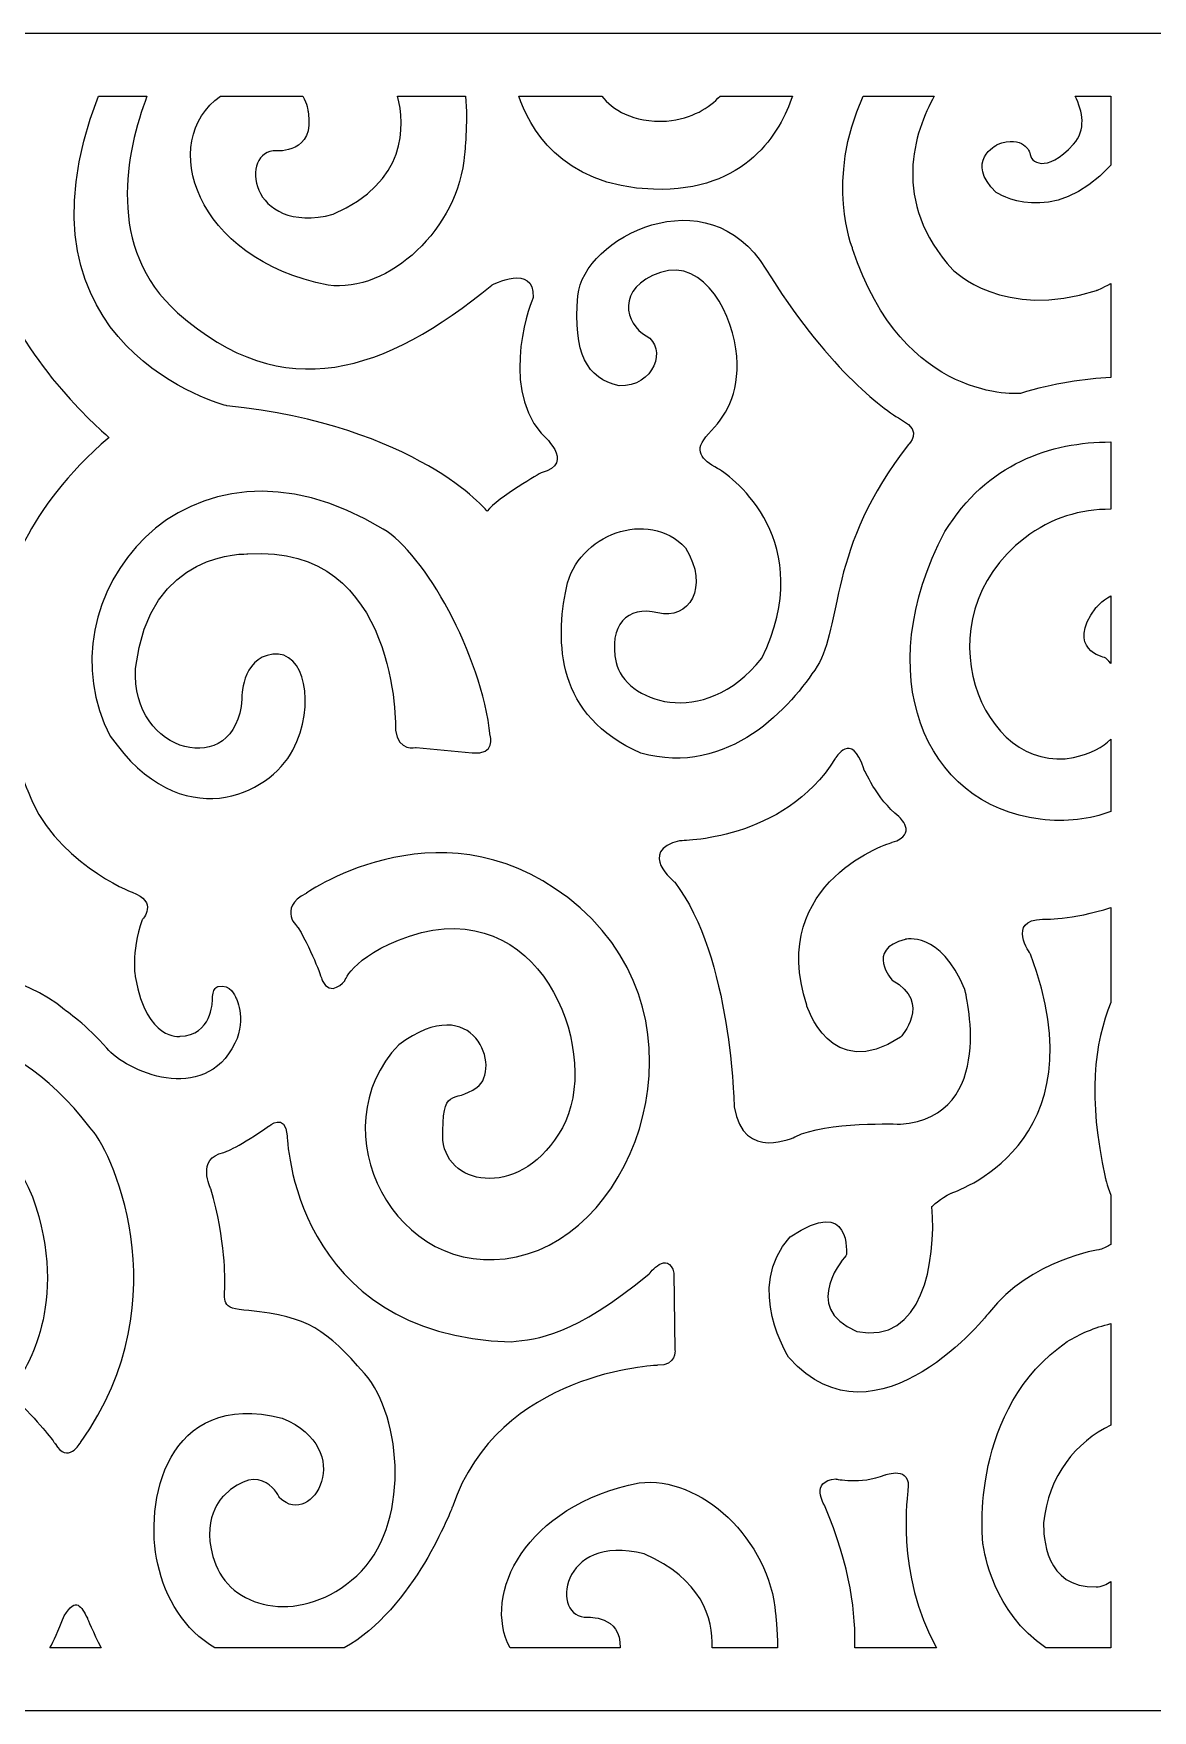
# Model space of a CAD drawing. Header units: centimetres. Extents: x -27.5 to -6.6, y -9.5 to -4.5.
# Drawn here: x -23.783 to -20.461, y -9.5 to -4.522 of the extents above; entities that cross this region are included whole.
import ezdxf

# ---------------------------------------------------------------- set-up
doc = ezdxf.new("R2010")
doc.units = ezdxf.units.CM
doc.header["$MEASUREMENT"] = 0
doc.layers.add('layer 1', color=7, linetype='Continuous')

msp = doc.modelspace()

# ---------------------------------------------------------------- linework, layer by layer
at = {"layer": 'layer 1', "color": 250}
for points, knots in [([(-27.5, -4.52225), (-27.5, -4.52225), (-20.5229, -4.52225), (-20.5229, -4.52225), (-20.5229, -4.52225), (-20.5229, -4.52225), (-13.5458, -4.52225), (-13.5458, -4.52225), (-13.5458, -4.52225), (-13.5458, -4.52225), (-13.5458, -4.52225), (-13.5458, -4.52225), (-13.5458, -4.52225), (-13.5458, -4.52225), (-6.5687, -4.52225), (-6.5687, -4.52225), (-6.5687, -4.52225), (-6.5687, -4.52225), (-6.5687, -9.5), (-6.5687, -9.5), (-6.5687, -9.5), (-6.5687, -9.5), (-13.5458, -9.5), (-13.5458, -9.5), (-13.5458, -9.5), (-13.5458, -9.5), (-13.5458, -9.5), (-13.5458, -9.5), (-13.5458, -9.5), (-13.5458, -9.5), (-20.5229, -9.5), (-20.5229, -9.5), (-20.5229, -9.5), (-20.5229, -9.5), (-27.5, -9.5), (-27.5, -9.5), (-27.5, -9.5), (-27.5, -9.5), (-27.5, -4.52225), (-27.5, -4.52225)], [0, 0, 0, 0, 0.0909091, 0.0909091, 0.0909091, 0.0909091, 0.1818182, 0.1818182, 0.1818182, 0.1818182, 0.2727273, 0.2727273, 0.2727273, 0.2727273, 0.3636364, 0.3636364, 0.3636364, 0.3636364, 0.4545455, 0.4545455, 0.4545455, 0.4545455, 0.5454545, 0.5454545, 0.5454545, 0.5454545, 0.6363636, 0.6363636, 0.6363636, 0.6363636, 0.7272727, 0.7272727, 0.7272727, 0.7272727, 0.8181818, 0.8181818, 0.8181818, 0.8181818, 1, 1, 1, 1]), ([(-23.58961, -4.70776), (-23.87836, -5.45586), (-23.2089, -5.62712), (-23.2089, -5.62712), (-23.2089, -5.62712), (-22.64354, -5.68601), (-22.43625, -5.93967), (-22.43625, -5.93967), (-22.43625, -5.93967), (-22.40327, -5.8989), (-22.27606, -5.82643), (-22.27606, -5.82643), (-22.27606, -5.82643), (-22.1677, -5.79925), (-22.27606, -5.70866), (-22.27606, -5.70866), (-22.27606, -5.70866), (-22.40327, -5.55918), (-22.29962, -5.30551), (-22.29962, -5.30551), (-22.29962, -5.30551), (-22.29491, -5.20133), (-22.42211, -5.26927), (-22.42211, -5.26927), (-22.42211, -5.26927), (-22.73777, -5.52747), (-23.03929, -5.63165), (-23.35495, -5.35081), (-23.35495, -5.35081), (-23.5698, -5.15966), (-23.50746, -4.87201), (-23.44573, -4.70776), (-23.44573, -4.70776), (-23.44573, -4.70776), (-23.58961, -4.70776), (-23.58961, -4.70776)], [0, 0, 0, 0, 0.1, 0.1, 0.1, 0.1, 0.2, 0.2, 0.2, 0.2, 0.3, 0.3, 0.3, 0.3, 0.4, 0.4, 0.4, 0.4, 0.5, 0.5, 0.5, 0.5, 0.6, 0.6, 0.6, 0.6, 0.7, 0.7, 0.7, 0.7, 0.8, 0.8, 0.8, 0.8, 1, 1, 1, 1]), ([(-23.22713, -4.70776), (-23.415, -4.84031), (-23.30511, -5.19139), (-22.90841, -5.26944), (-22.90841, -5.26944), (-22.72784, -5.29329), (-22.5197, -5.10118), (-22.50316, -4.87991), (-22.50316, -4.87991), (-22.50316, -4.87991), (-22.49259, -4.78883), (-22.50035, -4.70776), (-22.50035, -4.70776), (-22.50035, -4.70776), (-22.70175, -4.70776), (-22.70175, -4.70776), (-22.70175, -4.70776), (-22.67941, -4.79581), (-22.67241, -4.96255), (-22.89325, -5.05878), (-22.89325, -5.05878), (-23.14549, -5.1237), (-23.17306, -4.86534), (-23.06141, -4.87064), (-23.06141, -4.87064), (-23.06141, -4.87064), (-22.94424, -4.87991), (-22.96768, -4.75272), (-22.96768, -4.75272), (-22.96768, -4.75272), (-22.97038, -4.73097), (-22.98305, -4.70776), (-22.98305, -4.70776), (-22.98305, -4.70776), (-23.22713, -4.70776), (-23.22713, -4.70776)], [0, 0, 0, 0, 0.1, 0.1, 0.1, 0.1, 0.2, 0.2, 0.2, 0.2, 0.3, 0.3, 0.3, 0.3, 0.4, 0.4, 0.4, 0.4, 0.5, 0.5, 0.5, 0.5, 0.6, 0.6, 0.6, 0.6, 0.7, 0.7, 0.7, 0.7, 0.8, 0.8, 0.8, 0.8, 1, 1, 1, 1]), ([(-22.34205, -4.70776), (-22.31361, -4.79453), (-22.22104, -4.97555), (-21.94231, -4.98448), (-21.94231, -4.98448), (-21.66616, -4.99332), (-21.56521, -4.81415), (-21.52968, -4.70776), (-21.52968, -4.70776), (-21.52968, -4.70776), (-21.74469, -4.70776), (-21.74469, -4.70776), (-21.74469, -4.70776), (-21.77649, -4.7423), (-21.82633, -4.77494), (-21.90314, -4.78212), (-21.90314, -4.78212), (-22.00618, -4.78683), (-22.06374, -4.74784), (-22.09553, -4.70776), (-22.09553, -4.70776), (-22.09553, -4.70776), (-22.34205, -4.70776), (-22.34205, -4.70776)], [0, 0, 0, 0, 0.1428571, 0.1428571, 0.1428571, 0.1428571, 0.2857143, 0.2857143, 0.2857143, 0.2857143, 0.4285714, 0.4285714, 0.4285714, 0.4285714, 0.5714286, 0.5714286, 0.5714286, 0.5714286, 0.7142857, 0.7142857, 0.7142857, 0.7142857, 1, 1, 1, 1]), ([(-21.31984, -4.70776), (-21.43387, -4.95972), (-21.35107, -5.16086), (-21.35107, -5.16086), (-21.35107, -5.16086), (-21.20031, -5.62289), (-20.85325, -5.59043), (-20.85325, -5.59043), (-20.85325, -5.59043), (-20.75314, -5.56058), (-20.66198, -5.54746), (-20.58474, -5.54327), (-20.58474, -5.54327), (-20.58474, -5.54327), (-20.58474, -5.2639), (-20.58474, -5.2639), (-20.58474, -5.2639), (-20.61015, -5.27914), (-20.6271, -5.28467), (-20.6271, -5.28467), (-20.6271, -5.28467), (-20.90272, -5.37527), (-21.05348, -5.22352), (-21.05348, -5.22352), (-21.05348, -5.22352), (-21.24001, -5.02156), (-21.16641, -4.81156), (-21.10889, -4.70776), (-21.10889, -4.70776), (-21.10889, -4.70776), (-21.31984, -4.70776), (-21.31984, -4.70776)], [0, 0, 0, 0, 0.1111111, 0.1111111, 0.1111111, 0.1111111, 0.2222222, 0.2222222, 0.2222222, 0.2222222, 0.3333333, 0.3333333, 0.3333333, 0.3333333, 0.4444444, 0.4444444, 0.4444444, 0.4444444, 0.5555556, 0.5555556, 0.5555556, 0.5555556, 0.6666667, 0.6666667, 0.6666667, 0.6666667, 0.7777778, 0.7777778, 0.7777778, 0.7777778, 1, 1, 1, 1]), ([(-20.69004, -4.70776), (-20.6684, -4.7535), (-20.65686, -4.80915), (-20.69542, -4.85093), (-20.69542, -4.85093), (-20.7783, -4.94074), (-20.82395, -4.90386), (-20.82488, -4.87653), (-20.82488, -4.87653), (-20.82488, -4.87653), (-20.84274, -4.82103), (-20.92221, -4.8519), (-20.92221, -4.8519), (-20.92221, -4.8519), (-21.02098, -4.90222), (-20.92465, -4.99411), (-20.92465, -4.99411), (-20.92465, -4.99411), (-20.75978, -5.10365), (-20.58474, -4.91341), (-20.58474, -4.91341), (-20.58474, -4.91341), (-20.58474, -4.70776), (-20.58474, -4.70776), (-20.58474, -4.70776), (-20.58474, -4.70776), (-20.69004, -4.70776), (-20.69004, -4.70776)], [0, 0, 0, 0, 0.125, 0.125, 0.125, 0.125, 0.25, 0.25, 0.25, 0.25, 0.375, 0.375, 0.375, 0.375, 0.5, 0.5, 0.5, 0.5, 0.625, 0.625, 0.625, 0.625, 0.75, 0.75, 0.75, 0.75, 1, 1, 1, 1]), ([(-21.18488, -5.74201), (-21.18488, -5.74201), (-21.14311, -5.70236), (-21.20278, -5.67064), (-21.20278, -5.67064), (-21.26246, -5.63891), (-21.43553, -5.50409), (-21.60859, -5.22124), (-21.60859, -5.22124), (-21.78165, -4.93839), (-22.15165, -5.12872), (-22.16657, -5.30055), (-22.16657, -5.30055), (-22.18149, -5.47237), (-22.13972, -5.54639), (-22.04424, -5.56754), (-22.04424, -5.56754), (-21.9398, -5.57283), (-21.90101, -5.45387), (-21.96367, -5.4195), (-21.96367, -5.4195), (-22.02633, -5.38514), (-22.05617, -5.27675), (-21.9219, -5.23182), (-21.9219, -5.23182), (-21.78762, -5.18688), (-21.70407, -5.36399), (-21.69512, -5.4803), (-21.69512, -5.4803), (-21.68617, -5.59662), (-21.73093, -5.66006), (-21.77867, -5.71029), (-21.77867, -5.71029), (-21.82641, -5.76051), (-21.79956, -5.78695), (-21.75182, -5.81338), (-21.75182, -5.81338), (-21.70407, -5.83982), (-21.45343, -6.03279), (-21.62053, -6.37645), (-21.62053, -6.37645), (-21.79657, -6.59586), (-22.02932, -6.50069), (-22.05319, -6.38966), (-22.05319, -6.38966), (-22.07706, -6.27864), (-22.02036, -6.21916), (-21.92936, -6.24163), (-21.92936, -6.24163), (-21.83835, -6.2641), (-21.7742, -6.16761), (-21.8473, -6.04865), (-21.8473, -6.04865), (-21.9577, -5.93102), (-22.16807, -6.009), (-22.20089, -6.16761), (-22.20089, -6.16761), (-22.23371, -6.32622), (-22.23222, -6.5496), (-21.98008, -6.65798), (-21.98008, -6.65798), (-21.71899, -6.732), (-21.53101, -6.51787), (-21.45641, -6.40024), (-21.45641, -6.40024), (-21.38182, -6.2826), (-21.42657, -6.04733), (-21.18488, -5.74201)], [0, 0, 0, 0, 0.0555556, 0.0555556, 0.0555556, 0.0555556, 0.1111111, 0.1111111, 0.1111111, 0.1111111, 0.1666667, 0.1666667, 0.1666667, 0.1666667, 0.2222222, 0.2222222, 0.2222222, 0.2222222, 0.2777778, 0.2777778, 0.2777778, 0.2777778, 0.3333333, 0.3333333, 0.3333333, 0.3333333, 0.3888889, 0.3888889, 0.3888889, 0.3888889, 0.4444444, 0.4444444, 0.4444444, 0.4444444, 0.5, 0.5, 0.5, 0.5, 0.5555556, 0.5555556, 0.5555556, 0.5555556, 0.6111111, 0.6111111, 0.6111111, 0.6111111, 0.6666667, 0.6666667, 0.6666667, 0.6666667, 0.7222222, 0.7222222, 0.7222222, 0.7222222, 0.7777778, 0.7777778, 0.7777778, 0.7777778, 0.8333333, 0.8333333, 0.8333333, 0.8333333, 0.8888889, 0.8888889, 0.8888889, 0.8888889, 1, 1, 1, 1]), ([(-24.8205, -6.33232), (-24.8205, -6.33232), (-24.42372, -5.82291), (-23.86324, -6.16696), (-23.86324, -6.16696), (-23.86324, -6.16696), (-23.81329, -5.93493), (-23.55803, -5.72157), (-23.55803, -5.72157), (-23.55803, -5.72157), (-23.79387, -5.52421), (-23.87989, -5.28684), (-23.87989, -5.28684), (-23.87989, -5.28684), (-24.04637, -5.98027), (-24.92594, -6.02294), (-24.92594, -6.02294), (-24.92594, -6.02294), (-24.8649, -6.1403), (-24.8205, -6.33232)], [0, 0, 0, 0, 0.1666667, 0.1666667, 0.1666667, 0.1666667, 0.3333333, 0.3333333, 0.3333333, 0.3333333, 0.5, 0.5, 0.5, 0.5, 0.6666667, 0.6666667, 0.6666667, 0.6666667, 1, 1, 1, 1]), ([(-22.42676, -6.6069), (-22.42676, -6.6069), (-22.40831, -6.66482), (-22.48066, -6.65692), (-22.48066, -6.65692), (-22.48066, -6.65692), (-22.64664, -6.64113), (-22.64664, -6.64113), (-22.64664, -6.64113), (-22.64664, -6.64113), (-22.70055, -6.65561), (-22.70764, -6.58978), (-22.70764, -6.58978), (-22.70764, -6.58978), (-22.69629, -6.03552), (-23.14599, -6.06711), (-23.14599, -6.06711), (-23.14599, -6.06711), (-23.44106, -6.05263), (-23.47936, -6.40678), (-23.47936, -6.40678), (-23.49638, -6.66219), (-23.17862, -6.73986), (-23.16443, -6.49762), (-23.16443, -6.49762), (-23.16443, -6.49762), (-23.16727, -6.3765), (-23.07222, -6.36465), (-23.07222, -6.36465), (-22.97717, -6.3528), (-22.94313, -6.51474), (-23.01264, -6.64902), (-23.01264, -6.64902), (-23.08215, -6.78331), (-23.34459, -6.90838), (-23.55455, -6.60821), (-23.55455, -6.60821), (-23.76722, -6.20964), (-23.33414, -5.63586), (-22.74452, -5.99339), (-22.74452, -5.99339), (-22.62252, -6.0658), (-22.45394, -6.36214), (-22.42676, -6.6069)], [0, 0, 0, 0, 0.0833333, 0.0833333, 0.0833333, 0.0833333, 0.1666667, 0.1666667, 0.1666667, 0.1666667, 0.25, 0.25, 0.25, 0.25, 0.3333333, 0.3333333, 0.3333333, 0.3333333, 0.4166667, 0.4166667, 0.4166667, 0.4166667, 0.5, 0.5, 0.5, 0.5, 0.5833333, 0.5833333, 0.5833333, 0.5833333, 0.6666667, 0.6666667, 0.6666667, 0.6666667, 0.75, 0.75, 0.75, 0.75, 0.8333333, 0.8333333, 0.8333333, 0.8333333, 1, 1, 1, 1]), ([(-20.58474, -6.83126), (-20.58474, -6.83126), (-20.58474, -6.61691), (-20.58474, -6.61691), (-20.58474, -6.61691), (-20.60802, -6.64072), (-20.64341, -6.66016), (-20.69542, -6.67122), (-20.69542, -6.67122), (-20.96632, -6.72558), (-21.15477, -6.26128), (-20.83911, -6.01894), (-20.83911, -6.01894), (-20.76262, -5.96022), (-20.67368, -5.93348), (-20.58474, -5.93445), (-20.58474, -5.93445), (-20.58474, -5.93445), (-20.58474, -5.73469), (-20.58474, -5.73469), (-20.58474, -5.73469), (-20.76217, -5.7341), (-20.95376, -5.79844), (-21.07703, -6.00082), (-21.07703, -6.00082), (-21.30082, -6.42209), (-21.14064, -6.81164), (-20.79436, -6.85468), (-20.79436, -6.85468), (-20.71675, -6.86432), (-20.64615, -6.8547), (-20.58474, -6.83126)], [0, 0, 0, 0, 0.1111111, 0.1111111, 0.1111111, 0.1111111, 0.2222222, 0.2222222, 0.2222222, 0.2222222, 0.3333333, 0.3333333, 0.3333333, 0.3333333, 0.4444444, 0.4444444, 0.4444444, 0.4444444, 0.5555556, 0.5555556, 0.5555556, 0.5555556, 0.6666667, 0.6666667, 0.6666667, 0.6666667, 0.7777778, 0.7777778, 0.7777778, 0.7777778, 1, 1, 1, 1]), ([(-23.18336, -7.38134), (-23.18336, -7.38134), (-23.1979, -7.3426), (-23.23426, -7.35062), (-23.23426, -7.35062), (-23.23426, -7.35062), (-23.25316, -7.35329), (-23.25171, -7.3947), (-23.25171, -7.3947), (-23.25171, -7.3947), (-23.25316, -7.49622), (-23.34769, -7.4989), (-23.34769, -7.4989), (-23.34769, -7.4989), (-23.44657, -7.51359), (-23.48002, -7.32523), (-23.48002, -7.32523), (-23.48002, -7.32523), (-23.49457, -7.2531), (-23.45966, -7.15291), (-23.45966, -7.15291), (-23.45966, -7.15291), (-23.41022, -7.09813), (-23.4902, -7.07142), (-23.4902, -7.07142), (-23.4902, -7.07142), (-23.72579, -6.97924), (-23.80141, -6.76551), (-23.80141, -6.76551), (-23.80141, -6.76551), (-23.85958, -6.62257), (-23.92065, -6.5344), (-23.92065, -6.5344), (-23.92065, -6.5344), (-24.08062, -6.18975), (-24.41073, -6.32467), (-24.41073, -6.32467), (-24.41073, -6.32467), (-24.66232, -6.41284), (-24.67395, -6.64528), (-24.67395, -6.64528), (-24.67395, -6.64528), (-24.71462, -6.85861), (-24.51344, -7.00958), (-24.51344, -7.00958), (-24.27732, -7.15534), (-24.09314, -6.8482), (-24.27354, -6.76317), (-24.27354, -6.76317), (-24.27354, -6.76317), (-24.31132, -6.74842), (-24.34721, -6.78833), (-24.34721, -6.78833), (-24.34721, -6.78833), (-24.40199, -6.86295), (-24.48133, -6.75276), (-24.48133, -6.75276), (-24.56067, -6.64257), (-24.45772, -6.52197), (-24.34816, -6.50549), (-24.34816, -6.50549), (-24.23387, -6.48206), (-24.07897, -6.55408), (-24.0053, -6.74235), (-24.0053, -6.74235), (-23.99963, -6.77619), (-23.91274, -6.92542), (-24.03175, -7.14406), (-24.03175, -7.14406), (-24.03175, -7.14406), (-24.05441, -7.18917), (-24.07614, -7.21867), (-24.07614, -7.21867), (-24.07614, -7.21867), (-24.11392, -7.27507), (-24.02608, -7.28808), (-24.02608, -7.28808), (-24.02608, -7.28808), (-23.80601, -7.31845), (-23.69078, -7.41996), (-23.69078, -7.41996), (-23.69078, -7.41996), (-23.62088, -7.46768), (-23.56516, -7.53449), (-23.56516, -7.53449), (-23.50943, -7.60129), (-23.27644, -7.70723), (-23.18452, -7.51887), (-23.18452, -7.51887), (-23.14768, -7.44339), (-23.18336, -7.38134), (-23.18336, -7.38134)], [0, 0, 0, 0, 0.0416667, 0.0416667, 0.0416667, 0.0416667, 0.0833333, 0.0833333, 0.0833333, 0.0833333, 0.125, 0.125, 0.125, 0.125, 0.1666667, 0.1666667, 0.1666667, 0.1666667, 0.2083333, 0.2083333, 0.2083333, 0.2083333, 0.25, 0.25, 0.25, 0.25, 0.2916667, 0.2916667, 0.2916667, 0.2916667, 0.3333333, 0.3333333, 0.3333333, 0.3333333, 0.375, 0.375, 0.375, 0.375, 0.4166667, 0.4166667, 0.4166667, 0.4166667, 0.4583333, 0.4583333, 0.4583333, 0.4583333, 0.5, 0.5, 0.5, 0.5, 0.5416667, 0.5416667, 0.5416667, 0.5416667, 0.5833333, 0.5833333, 0.5833333, 0.5833333, 0.625, 0.625, 0.625, 0.625, 0.6666667, 0.6666667, 0.6666667, 0.6666667, 0.7083333, 0.7083333, 0.7083333, 0.7083333, 0.75, 0.75, 0.75, 0.75, 0.7916667, 0.7916667, 0.7916667, 0.7916667, 0.8333333, 0.8333333, 0.8333333, 0.8333333, 0.875, 0.875, 0.875, 0.875, 0.9166667, 0.9166667, 0.9166667, 0.9166667, 1, 1, 1, 1]), ([(-20.58474, -6.39232), (-20.58474, -6.39232), (-20.58474, -6.19167), (-20.58474, -6.19167), (-20.58474, -6.19167), (-20.6125, -6.20656), (-20.62946, -6.22731), (-20.62946, -6.22731), (-20.62946, -6.22731), (-20.72133, -6.34961), (-20.60355, -6.37453), (-20.60355, -6.37453), (-20.60355, -6.37453), (-20.59887, -6.37556), (-20.59205, -6.382), (-20.58474, -6.39232)], [0, 0, 0, 0, 0.2, 0.2, 0.2, 0.2, 0.4, 0.4, 0.4, 0.4, 0.6, 0.6, 0.6, 0.6, 1, 1, 1, 1]), ([(-21.52128, -7.79686), (-21.52128, -7.79686), (-21.67604, -7.87357), (-21.70264, -7.70854), (-21.70264, -7.70854), (-21.70264, -7.70854), (-21.70989, -7.26227), (-21.87915, -7.04146), (-21.87915, -7.04146), (-21.87915, -7.04146), (-21.9928, -6.95082), (-21.86464, -6.91828), (-21.86464, -6.91828), (-21.86464, -6.91828), (-21.55514, -6.9206), (-21.4028, -6.67423), (-21.4028, -6.67423), (-21.4028, -6.67423), (-21.35444, -6.59055), (-21.31817, -6.70444), (-21.31817, -6.70444), (-21.31817, -6.70444), (-21.27948, -6.79509), (-21.21419, -6.84622), (-21.21419, -6.84622), (-21.21419, -6.84622), (-21.15375, -6.89968), (-21.23354, -6.92293), (-21.23354, -6.92293), (-21.23354, -6.92293), (-21.60592, -7.03682), (-21.48743, -7.40638), (-21.48743, -7.40638), (-21.48743, -7.40638), (-21.41731, -7.63881), (-21.20936, -7.50168), (-21.20936, -7.50168), (-21.20936, -7.50168), (-21.11264, -7.39941), (-21.23354, -7.332), (-21.23354, -7.332), (-21.23354, -7.332), (-21.31575, -7.24135), (-21.19485, -7.21114), (-21.19485, -7.21114), (-21.19485, -7.21114), (-21.09087, -7.18325), (-21.01833, -7.35989), (-21.01833, -7.35989), (-21.01833, -7.35989), (-20.91678, -7.73643), (-21.20936, -7.75967), (-21.20936, -7.75967), (-21.20936, -7.75967), (-21.43182, -7.75038), (-21.52128, -7.79686)], [0, 0, 0, 0, 0.0666667, 0.0666667, 0.0666667, 0.0666667, 0.1333333, 0.1333333, 0.1333333, 0.1333333, 0.2, 0.2, 0.2, 0.2, 0.2666667, 0.2666667, 0.2666667, 0.2666667, 0.3333333, 0.3333333, 0.3333333, 0.3333333, 0.4, 0.4, 0.4, 0.4, 0.4666667, 0.4666667, 0.4666667, 0.4666667, 0.5333333, 0.5333333, 0.5333333, 0.5333333, 0.6, 0.6, 0.6, 0.6, 0.6666667, 0.6666667, 0.6666667, 0.6666667, 0.7333333, 0.7333333, 0.7333333, 0.7333333, 0.8, 0.8, 0.8, 0.8, 0.8666667, 0.8666667, 0.8666667, 0.8666667, 1, 1, 1, 1]), ([(-22.85856, -7.33431), (-22.85856, -7.33431), (-22.90072, -7.38546), (-22.92544, -7.333), (-22.92544, -7.333), (-22.92544, -7.333), (-22.95161, -7.25298), (-22.99668, -7.1769), (-22.99668, -7.1769), (-22.99668, -7.1769), (-23.06065, -7.1205), (-22.97342, -7.07459), (-22.97342, -7.07459), (-22.97342, -7.07459), (-22.54994, -6.77636), (-22.1603, -7.1174), (-22.1603, -7.1174), (-21.77067, -7.45845), (-21.98874, -8.07758), (-22.3493, -8.15365), (-22.3493, -8.15365), (-22.70986, -8.22973), (-22.93957, -7.77326), (-22.69823, -7.52403), (-22.69823, -7.52403), (-22.47143, -7.35614), (-22.39292, -7.59749), (-22.46561, -7.64996), (-22.46561, -7.64996), (-22.53831, -7.70243), (-22.57029, -7.63946), (-22.56738, -7.80736), (-22.56738, -7.80736), (-22.55285, -7.94903), (-22.32895, -7.98051), (-22.21264, -7.77064), (-22.21264, -7.77064), (-22.09633, -7.56076), (-22.25916, -7.09904), (-22.63135, -7.19086), (-22.63135, -7.19086), (-22.83199, -7.24858), (-22.85856, -7.33431), (-22.85856, -7.33431)], [0, 0, 0, 0, 0.0833333, 0.0833333, 0.0833333, 0.0833333, 0.1666667, 0.1666667, 0.1666667, 0.1666667, 0.25, 0.25, 0.25, 0.25, 0.3333333, 0.3333333, 0.3333333, 0.3333333, 0.4166667, 0.4166667, 0.4166667, 0.4166667, 0.5, 0.5, 0.5, 0.5, 0.5833333, 0.5833333, 0.5833333, 0.5833333, 0.6666667, 0.6666667, 0.6666667, 0.6666667, 0.75, 0.75, 0.75, 0.75, 0.8333333, 0.8333333, 0.8333333, 0.8333333, 1, 1, 1, 1]), ([(-20.58474, -8.11639), (-20.58474, -8.11639), (-20.58474, -7.97076), (-20.58474, -7.97076), (-20.58474, -7.97076), (-20.59653, -7.93932), (-20.60119, -7.9169), (-20.60119, -7.9169), (-20.60119, -7.9169), (-20.65415, -7.68283), (-20.63342, -7.51646), (-20.58474, -7.39896), (-20.58474, -7.39896), (-20.58474, -7.39896), (-20.58474, -7.11675), (-20.58474, -7.11675), (-20.58474, -7.11675), (-20.69889, -7.15378), (-20.78729, -7.15137), (-20.78729, -7.15137), (-20.78729, -7.15137), (-20.89565, -7.15364), (-20.82341, -7.2548), (-20.82341, -7.2548), (-20.82341, -7.2548), (-20.60669, -7.82253), (-21.05897, -7.96446), (-21.05897, -7.96446), (-21.05897, -7.96446), (-21.09038, -7.97956), (-21.11551, -8.00372), (-21.11551, -8.00372), (-21.11551, -8.00372), (-21.10295, -8.16981), (-21.14378, -8.41441), (-21.33851, -8.37515), (-21.33851, -8.37515), (-21.51126, -8.30268), (-21.36992, -8.14867), (-21.36992, -8.14867), (-21.36992, -8.14867), (-21.36992, -8.14867), (-21.35107, -7.96748), (-21.53639, -8.09431), (-21.53639, -8.09431), (-21.67459, -8.2453), (-21.53953, -8.45367), (-21.53953, -8.45367), (-21.53953, -8.45367), (-21.27805, -8.74357), (-20.94512, -8.31778), (-20.94512, -8.31778), (-20.94512, -8.31778), (-20.82262, -8.1615), (-20.61768, -8.13206), (-20.61768, -8.13206), (-20.61768, -8.13206), (-20.60442, -8.12728), (-20.59358, -8.12199), (-20.58474, -8.11639)], [0, 0, 0, 0, 0.0625, 0.0625, 0.0625, 0.0625, 0.125, 0.125, 0.125, 0.125, 0.1875, 0.1875, 0.1875, 0.1875, 0.25, 0.25, 0.25, 0.25, 0.3125, 0.3125, 0.3125, 0.3125, 0.375, 0.375, 0.375, 0.375, 0.4375, 0.4375, 0.4375, 0.4375, 0.5, 0.5, 0.5, 0.5, 0.5625, 0.5625, 0.5625, 0.5625, 0.625, 0.625, 0.625, 0.625, 0.6875, 0.6875, 0.6875, 0.6875, 0.75, 0.75, 0.75, 0.75, 0.8125, 0.8125, 0.8125, 0.8125, 0.875, 0.875, 0.875, 0.875, 1, 1, 1, 1]), ([(-23.64308, -8.70505), (-23.64308, -8.70505), (-23.68156, -8.77187), (-23.71862, -8.70767), (-23.71862, -8.70767), (-23.71862, -8.70767), (-23.74854, -8.66443), (-23.8141, -8.59762), (-23.8141, -8.59762), (-23.8141, -8.59762), (-23.86968, -8.5701), (-23.81838, -8.50198), (-23.81838, -8.50198), (-23.81838, -8.50198), (-23.66921, -8.29497), (-23.78607, -7.9753), (-23.78607, -7.9753), (-23.90294, -7.65562), (-24.36279, -7.65038), (-24.39794, -8.01984), (-24.39794, -8.01984), (-24.39889, -8.06089), (-24.38939, -8.21025), (-24.23262, -8.20588), (-24.23262, -8.20588), (-24.16801, -8.20239), (-24.16896, -8.13339), (-24.16896, -8.13339), (-24.16896, -8.13339), (-24.16896, -8.13339), (-24.13191, -7.97705), (-24.016, -8.08098), (-24.016, -8.08098), (-23.90009, -8.18492), (-24.03643, -8.59238), (-24.38701, -8.4142), (-24.38701, -8.4142), (-24.55138, -8.30153), (-24.57941, -8.11243), (-24.58321, -8.08884), (-24.58321, -8.08884), (-24.58701, -8.06526), (-24.64782, -7.77223), (-24.34996, -7.5626), (-24.34996, -7.5626), (-24.17609, -7.45255), (-23.86541, -7.43683), (-23.61458, -7.77092), (-23.61458, -7.77092), (-23.56185, -7.81808), (-23.33525, -8.2727), (-23.64308, -8.70505)], [0, 0, 0, 0, 0.0714286, 0.0714286, 0.0714286, 0.0714286, 0.1428571, 0.1428571, 0.1428571, 0.1428571, 0.2142857, 0.2142857, 0.2142857, 0.2142857, 0.2857143, 0.2857143, 0.2857143, 0.2857143, 0.3571429, 0.3571429, 0.3571429, 0.3571429, 0.4285714, 0.4285714, 0.4285714, 0.4285714, 0.5, 0.5, 0.5, 0.5, 0.5714286, 0.5714286, 0.5714286, 0.5714286, 0.6428571, 0.6428571, 0.6428571, 0.6428571, 0.7142857, 0.7142857, 0.7142857, 0.7142857, 0.7857143, 0.7857143, 0.7857143, 0.7857143, 0.8571429, 0.8571429, 0.8571429, 0.8571429, 1, 1, 1, 1]), ([(-22.86086, -9.3145), (-22.65386, -9.20072), (-22.5392, -8.89592), (-22.5392, -8.89592), (-22.5392, -8.89592), (-22.40316, -8.49278), (-21.93049, -8.47549), (-21.93049, -8.47549), (-21.93049, -8.47549), (-21.87311, -8.47601), (-21.87844, -8.43098), (-21.87844, -8.43098), (-21.87844, -8.43098), (-21.87844, -8.43098), (-21.88139, -8.20205), (-21.88139, -8.20205), (-21.88139, -8.20205), (-21.89972, -8.13127), (-21.9547, -8.20352), (-21.9547, -8.20352), (-21.9547, -8.20352), (-22.18297, -8.39079), (-22.28328, -8.39701), (-22.36493, -8.40586), (-22.36493, -8.40586), (-23.01475, -8.38669), (-23.02974, -7.79391), (-23.02974, -7.79391), (-23.02974, -7.79391), (-23.03474, -7.72313), (-23.08472, -7.76589), (-23.08472, -7.76589), (-23.08472, -7.76589), (-23.1647, -7.8234), (-23.21802, -7.84404), (-23.21802, -7.84404), (-23.21802, -7.84404), (-23.30133, -7.86026), (-23.25634, -7.95169), (-23.25634, -7.95169), (-23.25634, -7.95169), (-23.21136, -8.10504), (-23.21469, -8.22891), (-23.21469, -8.22891), (-23.21469, -8.22891), (-23.21302, -8.28642), (-23.23302, -8.30706), (-23.14304, -8.31296), (-23.14304, -8.31296), (-22.96643, -8.33065), (-22.91311, -8.37046), (-22.7998, -8.50023), (-22.7998, -8.50023), (-22.6865, -8.62999), (-22.66318, -8.95439), (-22.82313, -9.10038), (-22.82313, -9.10038), (-22.98309, -9.24636), (-23.18803, -9.2036), (-23.24135, -9.06794), (-23.24135, -9.06794), (-23.29467, -8.93228), (-23.21802, -8.86297), (-23.21802, -8.86297), (-23.21802, -8.86297), (-23.10472, -8.7509), (-23.05149, -8.86943), (-23.05149, -8.86943), (-23.05149, -8.86943), (-22.95389, -8.96236), (-22.82081, -8.72415), (-23.04409, -8.63253), (-23.04409, -8.63253), (-23.39011, -8.54483), (-23.45517, -8.88514), (-23.41377, -9.06577), (-23.41377, -9.06577), (-23.39057, -9.16698), (-23.33532, -9.26078), (-23.24389, -9.3145), (-23.24389, -9.3145), (-23.24389, -9.3145), (-22.86086, -9.3145), (-22.86086, -9.3145)], [0, 0, 0, 0, 0.0454545, 0.0454545, 0.0454545, 0.0454545, 0.0909091, 0.0909091, 0.0909091, 0.0909091, 0.1363636, 0.1363636, 0.1363636, 0.1363636, 0.1818182, 0.1818182, 0.1818182, 0.1818182, 0.2272727, 0.2272727, 0.2272727, 0.2272727, 0.2727273, 0.2727273, 0.2727273, 0.2727273, 0.3181818, 0.3181818, 0.3181818, 0.3181818, 0.3636364, 0.3636364, 0.3636364, 0.3636364, 0.4090909, 0.4090909, 0.4090909, 0.4090909, 0.4545455, 0.4545455, 0.4545455, 0.4545455, 0.5, 0.5, 0.5, 0.5, 0.5454545, 0.5454545, 0.5454545, 0.5454545, 0.5909091, 0.5909091, 0.5909091, 0.5909091, 0.6363636, 0.6363636, 0.6363636, 0.6363636, 0.6818182, 0.6818182, 0.6818182, 0.6818182, 0.7272727, 0.7272727, 0.7272727, 0.7272727, 0.7727273, 0.7727273, 0.7727273, 0.7727273, 0.8181818, 0.8181818, 0.8181818, 0.8181818, 0.8636364, 0.8636364, 0.8636364, 0.8636364, 0.9090909, 0.9090909, 0.9090909, 0.9090909, 1, 1, 1, 1]), ([(-20.58474, -9.3145), (-20.58474, -9.3145), (-20.58474, -9.11738), (-20.58474, -9.11738), (-20.58474, -9.11738), (-20.59708, -9.12611), (-20.61162, -9.1324), (-20.62836, -9.13329), (-20.62836, -9.13329), (-20.78045, -9.13743), (-20.78496, -8.9821), (-20.78404, -8.94314), (-20.78404, -8.94314), (-20.7704, -8.80292), (-20.68706, -8.70294), (-20.58474, -8.65283), (-20.58474, -8.65283), (-20.58474, -8.65283), (-20.58474, -8.35155), (-20.58474, -8.35155), (-20.58474, -8.35155), (-20.63291, -8.36326), (-20.67666, -8.38196), (-20.71393, -8.40504), (-20.71393, -8.40504), (-21.0029, -8.60397), (-20.96747, -8.98625), (-20.96378, -9.00863), (-20.96378, -9.00863), (-20.96013, -9.03081), (-20.93335, -9.20726), (-20.77763, -9.3145), (-20.77763, -9.3145), (-20.77763, -9.3145), (-20.58474, -9.3145), (-20.58474, -9.3145)], [0, 0, 0, 0, 0.1, 0.1, 0.1, 0.1, 0.2, 0.2, 0.2, 0.2, 0.3, 0.3, 0.3, 0.3, 0.4, 0.4, 0.4, 0.4, 0.5, 0.5, 0.5, 0.5, 0.6, 0.6, 0.6, 0.6, 0.7, 0.7, 0.7, 0.7, 0.8, 0.8, 0.8, 0.8, 1, 1, 1, 1]), ([(-21.57411, -9.3145), (-21.5745, -9.25944), (-21.57974, -9.21423), (-21.57974, -9.21423), (-21.57974, -9.21423), (-21.59628, -8.99297), (-21.80442, -8.80085), (-21.98499, -8.8247), (-21.98499, -8.8247), (-22.32275, -8.89116), (-22.45262, -9.15557), (-22.3678, -9.3145), (-22.3678, -9.3145), (-22.3678, -9.3145), (-22.04127, -9.3145), (-22.04127, -9.3145), (-22.04127, -9.3145), (-22.03816, -9.21563), (-22.13799, -9.2235), (-22.13799, -9.2235), (-22.13799, -9.2235), (-22.24964, -9.2288), (-22.22207, -8.97044), (-21.96983, -9.03536), (-21.96983, -9.03536), (-21.80008, -9.10933), (-21.76497, -9.22496), (-21.76794, -9.3145), (-21.76794, -9.3145), (-21.76794, -9.3145), (-21.57411, -9.3145), (-21.57411, -9.3145)], [0, 0, 0, 0, 0.1111111, 0.1111111, 0.1111111, 0.1111111, 0.2222222, 0.2222222, 0.2222222, 0.2222222, 0.3333333, 0.3333333, 0.3333333, 0.3333333, 0.4444444, 0.4444444, 0.4444444, 0.4444444, 0.5555556, 0.5555556, 0.5555556, 0.5555556, 0.6666667, 0.6666667, 0.6666667, 0.6666667, 0.7777778, 0.7777778, 0.7777778, 0.7777778, 1, 1, 1, 1]), ([(-21.10205, -9.3145), (-21.22533, -9.09652), (-21.1869, -8.84723), (-21.1869, -8.84723), (-21.1869, -8.84723), (-21.17588, -8.77038), (-21.25445, -8.80085), (-21.25445, -8.80085), (-21.25445, -8.80085), (-21.33026, -8.83), (-21.40055, -8.81278), (-21.40055, -8.81278), (-21.40055, -8.81278), (-21.47912, -8.81808), (-21.43501, -8.89095), (-21.43501, -8.89095), (-21.43501, -8.89095), (-21.35559, -9.0749), (-21.34135, -9.22051), (-21.34466, -9.3145), (-21.34466, -9.3145), (-21.34466, -9.3145), (-21.10205, -9.3145), (-21.10205, -9.3145)], [0, 0, 0, 0, 0.1428571, 0.1428571, 0.1428571, 0.1428571, 0.2857143, 0.2857143, 0.2857143, 0.2857143, 0.4285714, 0.4285714, 0.4285714, 0.4285714, 0.5714286, 0.5714286, 0.5714286, 0.5714286, 0.7142857, 0.7142857, 0.7142857, 0.7142857, 1, 1, 1, 1]), ([(-23.58218, -9.3145), (-23.60489, -9.26839), (-23.62279, -9.22625), (-23.62279, -9.22625), (-23.62279, -9.22625), (-23.64069, -9.19183), (-23.65561, -9.16028), (-23.69142, -9.21908), (-23.69142, -9.21908), (-23.71144, -9.26757), (-23.72158, -9.29169), (-23.73428, -9.3145), (-23.73428, -9.3145), (-23.73428, -9.3145), (-23.58218, -9.3145), (-23.58218, -9.3145)], [0, 0, 0, 0, 0.2, 0.2, 0.2, 0.2, 0.4, 0.4, 0.4, 0.4, 0.6, 0.6, 0.6, 0.6, 1, 1, 1, 1])]:
    msp.add_open_spline(points, degree=3, knots=knots, dxfattribs=at)

doc.saveas('drawing.dxf')
